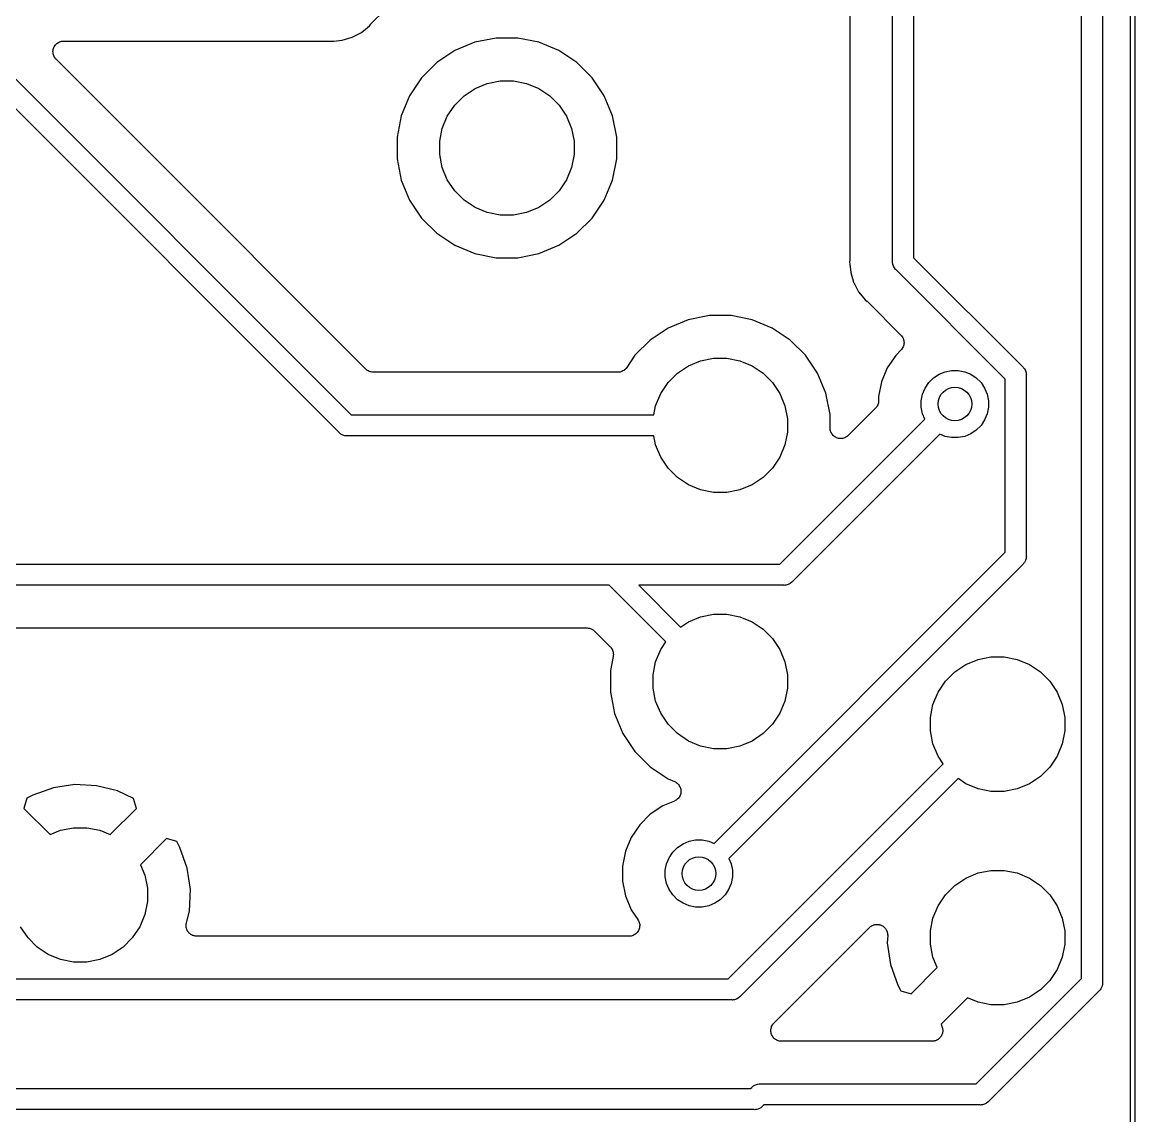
# Model space of a CAD drawing. Extents: x 19 to 115, y -142 to -17.
# Drawn here: x 102.18 to 115.42, y -132.17 to -119.15 of the extents above; entities that cross this region are included whole.
import ezdxf

# ---------------------------------------------------------------- set-up
doc = ezdxf.new("R2010")
doc.units = 0
doc.layers.add('BLACK', color=7, linetype='CONTINUOUS')

msp = doc.modelspace()

# ---------------------------------------------------------------- linework, layer by layer
at = {"layer": 'BLACK', "linetype": 'CONTINUOUS'}
for p, q in [((115.425, -16.6812), (115.425, -142.239)), ((115.375, -142.215), (115.375, -16.705)), ((115.042, -99.0481), (115.042, -130.582)), ((114.792, -130.536), (114.792, -99.0938)), ((112.792, -100.648), (112.792, -121.956)), ((112.542, -122.002), (112.542, -100.694)), ((112.034, -110.294), (112.034, -121.971)), ((106.339, -119.166), (106.931, -118.574)), ((106.218, -119.274), (106.315, -119.195)), ((106.315, -119.195), (106.331, -119.175)), ((106.331, -119.175), (106.332, -119.174)), ((106.332, -119.174), (106.336, -119.17)), ((106.336, -119.17), (106.339, -119.166)), ((106.108, -119.333), (106.218, -119.274)), ((101.656, -119.386), (106.097, -123.827)), ((102.552, -119.467), (102.556, -119.456)), ((102.556, -119.455), (102.562, -119.445)), ((102.556, -119.456), (102.556, -119.455)), ((102.556, -119.456), (102.556, -119.456)), ((102.562, -119.445), (102.568, -119.434)), ((102.568, -119.434), (102.576, -119.424)), ((102.568, -119.434), (102.568, -119.434)), ((102.568, -119.434), (102.568, -119.434)), ((102.576, -119.424), (102.583, -119.415)), ((102.583, -119.415), (102.583, -119.415)), ((102.583, -119.415), (102.584, -119.415)), ((102.584, -119.415), (102.593, -119.407)), ((102.593, -119.407), (102.603, -119.399)), ((102.603, -119.399), (102.614, -119.393)), ((102.603, -119.399), (102.603, -119.399)), ((102.603, -119.399), (102.603, -119.399)), ((102.614, -119.393), (102.624, -119.388)), ((102.624, -119.388), (102.625, -119.388)), ((102.625, -119.387), (102.636, -119.384)), ((102.625, -119.388), (102.625, -119.387)), ((102.636, -119.384), (102.648, -119.38)), ((102.648, -119.38), (102.648, -119.38)), ((102.648, -119.38), (102.649, -119.38)), ((102.649, -119.38), (102.661, -119.379)), ((102.661, -119.379), (102.673, -119.378)), ((102.673, -119.378), (105.828, -119.378)), ((105.828, -119.378), (105.829, -119.378)), ((105.829, -119.378), (105.835, -119.379)), ((105.835, -119.379), (105.84, -119.379)), ((105.84, -119.379), (105.865, -119.381)), ((105.865, -119.381), (105.89, -119.379)), ((105.89, -119.379), (105.989, -119.369)), ((105.89, -119.379), (105.89, -119.379)), ((105.989, -119.369), (106.108, -119.333)), ((107.568, -119.392), (107.33, -119.491)), ((107.821, -119.342), (107.568, -119.392)), ((108.079, -119.342), (107.821, -119.342)), ((108.332, -119.392), (108.079, -119.342)), ((108.57, -119.491), (108.332, -119.392)), ((105.952, -124.036), (101.511, -119.595)), ((102.546, -119.504), (102.547, -119.491)), ((102.547, -119.516), (102.546, -119.504)), ((102.546, -119.504), (102.546, -119.504)), ((102.546, -119.504), (102.546, -119.504)), ((102.547, -119.491), (102.548, -119.479)), ((102.548, -119.528), (102.547, -119.516)), ((102.548, -119.479), (102.552, -119.467)), ((102.548, -119.479), (102.548, -119.479)), ((102.548, -119.479), (102.548, -119.479)), ((102.548, -119.529), (102.548, -119.528)), ((102.551, -119.54), (102.548, -119.529)), ((102.548, -119.529), (102.548, -119.529)), ((102.555, -119.552), (102.551, -119.54)), ((102.555, -119.553), (102.555, -119.552)), ((102.555, -119.552), (102.555, -119.552)), ((102.561, -119.563), (102.555, -119.553)), ((102.566, -119.574), (102.561, -119.563)), ((102.567, -119.575), (102.566, -119.574)), ((102.566, -119.574), (102.566, -119.574)), ((102.574, -119.584), (102.567, -119.575)), ((102.582, -119.594), (102.574, -119.584)), ((102.583, -119.595), (102.582, -119.594)), ((102.582, -119.594), (102.582, -119.594)), ((102.582, -119.594), (102.582, -119.594)), ((102.582, -119.594), (102.582, -119.594)), ((103.587, -120.598), (102.583, -119.595)), ((107.33, -119.491), (107.116, -119.634)), ((108.784, -119.634), (108.57, -119.491)), ((107.116, -119.634), (106.934, -119.816)), ((108.966, -119.816), (108.784, -119.634)), ((106.934, -119.816), (106.791, -120.03)), ((107.717, -119.881), (107.871, -119.85)), ((107.871, -119.85), (108.029, -119.85)), ((108.029, -119.85), (108.183, -119.881)), ((109.109, -120.03), (108.966, -119.816)), ((107.44, -120.029), (107.571, -119.941)), ((107.571, -119.941), (107.717, -119.881)), ((108.183, -119.881), (108.329, -119.941)), ((108.329, -119.941), (108.46, -120.029)), ((106.791, -120.03), (106.692, -120.268)), ((107.329, -120.14), (107.44, -120.029)), ((108.46, -120.029), (108.571, -120.14)), ((109.208, -120.268), (109.109, -120.03)), ((107.241, -120.271), (107.329, -120.14)), ((108.571, -120.14), (108.659, -120.271)), ((106.692, -120.268), (106.642, -120.521)), ((107.181, -120.417), (107.241, -120.271)), ((108.659, -120.271), (108.719, -120.417)), ((109.258, -120.521), (109.208, -120.268)), ((106.642, -120.521), (106.642, -120.779)), ((107.15, -120.571), (107.181, -120.417)), ((108.719, -120.417), (108.75, -120.571)), ((109.258, -120.779), (109.258, -120.521)), ((106.27, -123.282), (103.587, -120.598)), ((103.587, -120.598), (103.587, -120.598)), ((107.15, -120.729), (107.15, -120.571)), ((108.75, -120.571), (108.75, -120.729)), ((106.642, -120.779), (106.692, -121.032)), ((107.181, -120.883), (107.15, -120.729)), ((108.75, -120.729), (108.719, -120.883)), ((109.208, -121.032), (109.258, -120.779)), ((107.241, -121.029), (107.181, -120.883)), ((108.719, -120.883), (108.659, -121.029)), ((106.692, -121.032), (106.791, -121.27)), ((107.329, -121.16), (107.241, -121.029)), ((108.659, -121.029), (108.571, -121.16)), ((109.109, -121.27), (109.208, -121.032)), ((107.44, -121.271), (107.329, -121.16)), ((108.571, -121.16), (108.46, -121.271)), ((106.791, -121.27), (106.934, -121.484)), ((107.571, -121.359), (107.44, -121.271)), ((108.46, -121.271), (108.329, -121.359)), ((108.966, -121.484), (109.109, -121.27)), ((107.717, -121.419), (107.571, -121.359)), ((107.871, -121.45), (107.717, -121.419)), ((108.029, -121.45), (107.871, -121.45)), ((108.183, -121.419), (108.029, -121.45)), ((108.329, -121.359), (108.183, -121.419)), ((106.934, -121.484), (107.116, -121.666)), ((108.784, -121.666), (108.966, -121.484)), ((107.116, -121.666), (107.33, -121.809)), ((108.57, -121.809), (108.784, -121.666)), ((107.33, -121.809), (107.568, -121.908)), ((108.332, -121.908), (108.57, -121.809)), ((107.568, -121.908), (107.821, -121.958)), ((107.821, -121.958), (108.079, -121.958)), ((108.079, -121.958), (108.332, -121.908)), ((112.034, -121.972), (112.033, -121.978)), ((112.033, -121.978), (112.033, -121.983)), ((112.034, -121.971), (112.034, -121.972)), ((112.792, -121.956), (114.093, -123.257)), ((112.033, -121.983), (112.031, -122.008)), ((112.031, -122.008), (112.033, -122.033)), ((112.033, -122.033), (112.033, -122.033)), ((112.033, -122.033), (112.043, -122.132)), ((112.541, -122.008), (112.542, -122.002)), ((112.542, -122.014), (112.541, -122.008)), ((112.544, -122.032), (112.542, -122.014)), ((112.542, -122.014), (112.542, -122.014)), ((112.551, -122.056), (112.544, -122.032)), ((112.563, -122.078), (112.551, -122.056)), ((112.578, -122.097), (112.563, -122.078)), ((112.583, -122.101), (112.578, -122.097)), ((113.884, -123.402), (112.583, -122.101)), ((112.043, -122.132), (112.078, -122.246)), ((112.078, -122.246), (112.078, -122.246)), ((112.078, -122.246), (112.079, -122.251)), ((112.079, -122.251), (112.138, -122.361)), ((112.138, -122.361), (112.142, -122.366)), ((112.142, -122.366), (112.142, -122.366)), ((112.142, -122.366), (112.217, -122.458)), ((112.217, -122.458), (112.237, -122.474)), ((112.237, -122.474), (112.238, -122.475)), ((112.238, -122.475), (112.242, -122.479)), ((112.242, -122.479), (112.246, -122.482)), ((112.246, -122.482), (112.641, -122.877)), ((110.361, -122.644), (110.108, -122.694)), ((110.619, -122.644), (110.361, -122.644)), ((110.872, -122.694), (110.619, -122.644)), ((110.108, -122.694), (109.87, -122.793)), ((111.11, -122.793), (110.872, -122.694)), ((109.87, -122.793), (109.656, -122.936)), ((111.324, -122.936), (111.11, -122.793)), ((112.641, -122.877), (112.642, -122.878)), ((112.642, -122.878), (112.642, -122.878)), ((112.642, -122.878), (112.642, -122.878)), ((112.642, -122.878), (112.642, -122.879)), ((112.642, -122.879), (112.65, -122.888)), ((112.65, -122.888), (112.657, -122.897)), ((112.657, -122.897), (112.657, -122.898)), ((112.657, -122.898), (112.658, -122.898)), ((112.658, -122.898), (112.663, -122.908)), ((112.663, -122.908), (112.669, -122.919)), ((109.656, -122.936), (109.474, -123.118)), ((111.506, -123.118), (111.324, -122.936)), ((112.656, -123.038), (112.649, -123.047)), ((112.657, -123.038), (112.656, -123.038)), ((112.656, -123.038), (112.656, -123.038)), ((112.662, -123.027), (112.657, -123.038)), ((112.668, -123.017), (112.662, -123.027)), ((112.672, -123.004), (112.668, -123.016)), ((112.668, -123.016), (112.668, -123.016)), ((112.668, -123.016), (112.668, -123.017)), ((112.669, -122.919), (112.669, -122.919)), ((112.669, -122.919), (112.669, -122.92)), ((112.669, -122.92), (112.672, -122.931)), ((112.672, -122.931), (112.676, -122.943)), ((112.676, -122.993), (112.672, -123.004)), ((112.676, -122.943), (112.676, -122.943)), ((112.676, -122.943), (112.676, -122.944)), ((112.676, -122.944), (112.677, -122.956)), ((112.677, -122.98), (112.676, -122.992)), ((112.676, -122.992), (112.676, -122.993)), ((112.676, -122.993), (112.676, -122.993)), ((112.677, -122.956), (112.678, -122.967)), ((112.678, -122.968), (112.677, -122.98)), ((112.678, -122.967), (112.678, -122.968)), ((112.678, -122.968), (112.678, -122.968)), ((109.474, -123.118), (109.378, -123.263)), ((110.257, -123.183), (110.411, -123.152)), ((110.411, -123.152), (110.569, -123.152)), ((110.569, -123.152), (110.723, -123.183)), ((111.649, -123.332), (111.506, -123.118)), ((112.579, -123.119), (112.479, -123.268)), ((112.641, -123.057), (112.579, -123.119)), ((112.649, -123.047), (112.641, -123.057)), ((106.279, -123.289), (106.27, -123.282)), ((106.288, -123.297), (106.279, -123.289)), ((106.289, -123.297), (106.288, -123.297)), ((106.289, -123.298), (106.289, -123.297)), ((106.299, -123.303), (106.289, -123.298)), ((106.31, -123.309), (106.299, -123.303)), ((109.331, -123.304), (109.32, -123.309)), ((109.341, -123.298), (109.331, -123.304)), ((109.342, -123.298), (109.341, -123.298)), ((109.351, -123.29), (109.342, -123.298)), ((109.342, -123.298), (109.342, -123.298)), ((109.361, -123.283), (109.351, -123.29)), ((109.369, -123.273), (109.361, -123.282)), ((109.361, -123.282), (109.361, -123.283)), ((109.361, -123.283), (109.361, -123.283)), ((109.377, -123.264), (109.369, -123.273)), ((109.378, -123.263), (109.377, -123.263)), ((109.377, -123.263), (109.377, -123.263)), ((109.377, -123.263), (109.377, -123.263)), ((109.377, -123.263), (109.377, -123.264)), ((109.98, -123.331), (110.111, -123.243)), ((110.111, -123.243), (110.257, -123.183)), ((110.723, -123.183), (110.869, -123.243)), ((110.869, -123.243), (111, -123.331)), ((112.479, -123.268), (112.411, -123.433)), ((113.167, -123.313), (113.245, -123.298)), ((113.245, -123.298), (113.323, -123.298)), ((113.323, -123.298), (113.401, -123.313)), ((114.093, -123.257), (114.098, -123.261)), ((114.098, -123.261), (114.102, -123.266)), ((114.102, -123.266), (114.113, -123.28)), ((114.113, -123.28), (114.123, -123.298)), ((114.123, -123.298), (114.125, -123.302)), ((114.125, -123.302), (114.132, -123.325)), ((106.311, -123.309), (106.31, -123.309)), ((106.31, -123.309), (106.31, -123.309)), ((106.322, -123.313), (106.311, -123.309)), ((106.333, -123.316), (106.322, -123.313)), ((106.334, -123.316), (106.333, -123.316)), ((106.335, -123.316), (106.334, -123.316)), ((106.346, -123.318), (106.335, -123.316)), ((106.358, -123.319), (106.346, -123.318)), ((106.359, -123.319), (106.358, -123.319)), ((106.36, -123.319), (106.359, -123.319)), ((106.359, -123.319), (106.359, -123.319)), ((106.359, -123.319), (106.359, -123.319)), ((109.272, -123.319), (106.36, -123.319)), ((109.284, -123.318), (109.272, -123.319)), ((109.295, -123.317), (109.284, -123.318)), ((109.296, -123.317), (109.295, -123.317)), ((109.297, -123.317), (109.296, -123.317)), ((109.308, -123.313), (109.297, -123.317)), ((109.319, -123.31), (109.308, -123.313)), ((109.32, -123.31), (109.319, -123.31)), ((109.32, -123.309), (109.32, -123.31)), ((109.869, -123.442), (109.98, -123.331)), ((111, -123.331), (111.111, -123.442)), ((111.748, -123.57), (111.649, -123.332)), ((112.411, -123.433), (112.376, -123.609)), ((112.973, -123.443), (113.029, -123.387)), ((113.029, -123.387), (113.095, -123.344)), ((113.095, -123.344), (113.167, -123.313)), ((113.401, -123.313), (113.473, -123.344)), ((113.473, -123.344), (113.539, -123.387)), ((113.539, -123.387), (113.595, -123.443)), ((113.884, -125.461), (113.884, -123.402)), ((114.132, -123.325), (114.134, -123.344)), ((114.134, -123.344), (114.134, -123.344)), ((114.134, -123.344), (114.135, -123.35)), ((114.135, -123.35), (114.134, -123.356)), ((114.134, -123.356), (114.134, -125.507)), ((109.781, -123.573), (109.869, -123.442)), ((111.111, -123.442), (111.199, -123.573)), ((111.798, -123.823), (111.748, -123.57)), ((112.899, -123.581), (112.93, -123.509)), ((112.93, -123.509), (112.973, -123.443)), ((113.595, -123.443), (113.638, -123.509)), ((113.638, -123.509), (113.669, -123.581)), ((109.721, -123.719), (109.781, -123.573)), ((111.199, -123.573), (111.259, -123.719)), ((112.37, -123.696), (112.366, -123.707)), ((112.373, -123.685), (112.37, -123.696)), ((112.375, -123.672), (112.373, -123.683)), ((112.373, -123.683), (112.373, -123.684)), ((112.373, -123.684), (112.373, -123.685)), ((112.376, -123.66), (112.375, -123.672)), ((112.376, -123.609), (112.376, -123.658)), ((112.376, -123.658), (112.376, -123.659)), ((112.376, -123.659), (112.376, -123.659)), ((112.376, -123.659), (112.376, -123.659)), ((112.376, -123.659), (112.376, -123.66)), ((112.884, -123.659), (112.899, -123.581)), ((112.884, -123.737), (112.884, -123.659)), ((113.669, -123.581), (113.684, -123.659)), ((113.684, -123.659), (113.684, -123.737)), ((106.097, -123.827), (109.699, -123.827)), ((109.699, -123.827), (109.721, -123.719)), ((111.259, -123.719), (111.29, -123.873)), ((111.798, -123.982), (111.798, -123.823)), ((112.339, -123.748), (112.015, -124.072)), ((112.346, -123.739), (112.339, -123.748)), ((112.354, -123.73), (112.346, -123.739)), ((112.355, -123.729), (112.354, -123.729)), ((112.354, -123.729), (112.354, -123.73)), ((112.36, -123.719), (112.355, -123.729)), ((112.366, -123.708), (112.36, -123.719)), ((112.366, -123.707), (112.366, -123.708)), ((112.366, -123.708), (112.366, -123.708)), ((112.899, -123.815), (112.884, -123.737)), ((112.926, -123.879), (112.899, -123.815)), ((113.669, -123.815), (113.638, -123.887)), ((113.684, -123.737), (113.669, -123.815)), ((111.2, -125.605), (112.926, -123.879)), ((111.29, -123.873), (111.29, -124.031)), ((113.595, -123.953), (113.539, -124.009)), ((113.638, -123.887), (113.595, -123.953)), ((105.956, -124.041), (105.952, -124.036)), ((105.961, -124.045), (105.956, -124.041)), ((105.975, -124.056), (105.961, -124.045)), ((105.996, -124.068), (105.975, -124.056)), ((105.997, -124.068), (105.996, -124.068)), ((106.02, -124.075), (105.997, -124.068)), ((106.039, -124.077), (106.02, -124.075)), ((106.045, -124.078), (106.039, -124.077)), ((106.039, -124.077), (106.039, -124.077)), ((106.051, -124.077), (106.045, -124.078)), ((109.699, -124.077), (106.051, -124.077)), ((109.721, -124.185), (109.699, -124.077)), ((111.29, -124.031), (111.259, -124.185)), ((113.103, -124.056), (111.345, -125.814)), ((111.799, -123.994), (111.798, -123.982)), ((111.8, -124.006), (111.799, -123.994)), ((111.8, -124.007), (111.8, -124.006)), ((111.804, -124.019), (111.8, -124.007)), ((111.8, -124.007), (111.8, -124.007)), ((111.807, -124.03), (111.804, -124.019)), ((111.808, -124.03), (111.807, -124.03)), ((111.808, -124.031), (111.808, -124.03)), ((111.813, -124.041), (111.808, -124.031)), ((111.819, -124.052), (111.813, -124.041)), ((111.827, -124.062), (111.819, -124.052)), ((111.819, -124.052), (111.819, -124.052)), ((111.819, -124.052), (111.819, -124.052)), ((111.835, -124.071), (111.827, -124.062)), ((111.835, -124.072), (111.835, -124.071)), ((111.844, -124.079), (111.835, -124.072)), ((111.835, -124.072), (111.835, -124.072)), ((111.854, -124.087), (111.844, -124.079)), ((111.865, -124.093), (111.854, -124.087)), ((111.854, -124.087), (111.854, -124.087)), ((111.854, -124.087), (111.854, -124.087)), ((111.875, -124.099), (111.865, -124.093)), ((111.876, -124.099), (111.875, -124.099)), ((111.887, -124.103), (111.876, -124.099)), ((111.876, -124.099), (111.876, -124.099)), ((111.972, -124.1), (111.96, -124.104)), ((111.973, -124.1), (111.972, -124.1)), ((111.972, -124.1), (111.972, -124.1)), ((111.983, -124.094), (111.973, -124.1)), ((111.994, -124.089), (111.983, -124.094)), ((111.995, -124.088), (111.994, -124.089)), ((111.994, -124.089), (111.994, -124.089)), ((112.004, -124.081), (111.995, -124.088)), ((112.014, -124.073), (112.004, -124.081)), ((112.015, -124.072), (112.014, -124.073)), ((112.014, -124.073), (112.014, -124.073)), ((112.014, -124.073), (112.014, -124.073)), ((112.014, -124.073), (112.014, -124.073)), ((113.167, -124.083), (113.103, -124.056)), ((113.245, -124.098), (113.167, -124.083)), ((113.323, -124.098), (113.245, -124.098)), ((113.401, -124.083), (113.323, -124.098)), ((113.473, -124.052), (113.401, -124.083)), ((113.539, -124.009), (113.473, -124.052)), ((109.781, -124.331), (109.721, -124.185)), ((111.259, -124.185), (111.199, -124.331)), ((111.899, -124.107), (111.887, -124.103)), ((111.912, -124.108), (111.899, -124.107)), ((111.899, -124.107), (111.899, -124.107)), ((111.899, -124.107), (111.899, -124.107)), ((111.924, -124.109), (111.912, -124.108)), ((111.936, -124.108), (111.924, -124.109)), ((111.924, -124.109), (111.924, -124.109)), ((111.924, -124.109), (111.924, -124.109)), ((111.948, -124.107), (111.936, -124.108)), ((111.949, -124.107), (111.948, -124.107)), ((111.96, -124.104), (111.949, -124.107)), ((111.949, -124.107), (111.949, -124.107)), ((109.869, -124.462), (109.781, -124.331)), ((111.199, -124.331), (111.111, -124.462)), ((109.98, -124.573), (109.869, -124.462)), ((111.111, -124.462), (111, -124.573)), ((110.111, -124.661), (109.98, -124.573)), ((111, -124.573), (110.869, -124.661)), ((110.257, -124.721), (110.111, -124.661)), ((110.411, -124.752), (110.257, -124.721)), ((110.569, -124.752), (110.411, -124.752)), ((110.723, -124.721), (110.569, -124.752)), ((110.869, -124.661), (110.723, -124.721)), ((110.417, -128.928), (113.884, -125.461)), ((114.132, -125.538), (114.125, -125.561)), ((114.134, -125.519), (114.132, -125.538)), ((114.132, -125.538), (114.132, -125.538)), ((114.134, -125.507), (114.135, -125.513)), ((114.135, -125.513), (114.134, -125.519)), ((114.134, -125.519), (114.134, -125.519)), ((97.7116, -125.605), (109.214, -125.605)), ((109.214, -125.605), (109.22, -125.604)), ((109.22, -125.604), (109.226, -125.605)), ((109.226, -125.605), (111.2, -125.605)), ((114.093, -125.606), (110.594, -129.105)), ((114.098, -125.602), (114.093, -125.606)), ((114.102, -125.597), (114.098, -125.602)), ((114.113, -125.583), (114.102, -125.597)), ((114.102, -125.597), (114.102, -125.597)), ((114.125, -125.561), (114.113, -125.583)), ((111.341, -125.819), (111.322, -125.834)), ((111.345, -125.814), (111.341, -125.819)), ((109.168, -125.855), (97.7116, -125.855)), ((109.842, -126.529), (109.168, -125.855)), ((111.246, -125.855), (109.522, -125.855)), ((109.522, -125.855), (110.019, -126.352)), ((111.252, -125.856), (111.246, -125.855)), ((111.258, -125.855), (111.252, -125.856)), ((111.277, -125.853), (111.258, -125.855)), ((111.258, -125.855), (111.258, -125.855)), ((111.3, -125.846), (111.277, -125.853)), ((111.322, -125.834), (111.3, -125.846)), ((110.257, -126.231), (110.411, -126.2)), ((110.411, -126.2), (110.569, -126.2)), ((110.569, -126.2), (110.723, -126.231)), ((110.019, -126.352), (110.111, -126.291)), ((110.111, -126.291), (110.257, -126.231)), ((110.723, -126.231), (110.869, -126.291)), ((110.869, -126.291), (111, -126.379)), ((101.672, -126.363), (108.905, -126.363)), ((108.905, -126.363), (108.906, -126.363)), ((108.906, -126.363), (108.906, -126.363)), ((108.906, -126.363), (108.906, -126.363)), ((108.906, -126.363), (108.907, -126.363)), ((108.907, -126.363), (108.919, -126.364)), ((108.919, -126.364), (108.93, -126.366)), ((108.93, -126.366), (108.931, -126.366)), ((108.931, -126.366), (108.932, -126.366)), ((108.932, -126.366), (108.943, -126.369)), ((108.943, -126.369), (108.954, -126.373)), ((108.954, -126.373), (108.955, -126.373)), ((108.955, -126.373), (108.955, -126.373)), ((108.955, -126.373), (108.966, -126.379)), ((108.966, -126.379), (108.976, -126.384)), ((108.976, -126.384), (108.976, -126.385)), ((108.976, -126.385), (108.977, -126.385)), ((108.977, -126.385), (108.986, -126.393)), ((108.986, -126.393), (108.995, -126.4)), ((108.995, -126.4), (109.181, -126.586)), ((111, -126.379), (111.111, -126.49)), ((109.181, -126.586), (109.181, -126.587)), ((109.181, -126.587), (109.182, -126.587)), ((109.182, -126.587), (109.182, -126.587)), ((109.182, -126.587), (109.182, -126.588)), ((109.182, -126.588), (109.19, -126.597)), ((109.19, -126.597), (109.197, -126.606)), ((109.197, -126.606), (109.197, -126.606)), ((109.197, -126.606), (109.198, -126.607)), ((109.198, -126.607), (109.203, -126.617)), ((109.203, -126.617), (109.209, -126.628)), ((109.781, -126.621), (109.842, -126.529)), ((111.111, -126.49), (111.199, -126.621)), ((109.216, -126.701), (109.182, -126.871)), ((109.209, -126.628), (109.209, -126.628)), ((109.209, -126.628), (109.209, -126.629)), ((109.209, -126.629), (109.213, -126.64)), ((109.213, -126.64), (109.216, -126.652)), ((109.216, -126.652), (109.216, -126.652)), ((109.216, -126.652), (109.216, -126.653)), ((109.216, -126.653), (109.217, -126.665)), ((109.217, -126.689), (109.216, -126.701)), ((109.217, -126.665), (109.218, -126.676)), ((109.218, -126.677), (109.217, -126.689)), ((109.218, -126.676), (109.218, -126.677)), ((109.218, -126.677), (109.218, -126.677)), ((109.721, -126.767), (109.781, -126.621)), ((111.199, -126.621), (111.259, -126.767)), ((113.413, -126.799), (113.559, -126.739)), ((113.559, -126.739), (113.713, -126.708)), ((113.713, -126.708), (113.871, -126.708)), ((113.871, -126.708), (114.025, -126.739)), ((114.025, -126.739), (114.171, -126.799)), ((109.182, -126.871), (109.182, -127.129)), ((109.69, -126.921), (109.721, -126.767)), ((111.259, -126.767), (111.29, -126.921)), ((113.282, -126.887), (113.413, -126.799)), ((114.171, -126.799), (114.302, -126.887)), ((109.69, -127.079), (109.69, -126.921)), ((111.29, -126.921), (111.29, -127.079)), ((113.083, -127.129), (113.171, -126.998)), ((113.171, -126.998), (113.282, -126.887)), ((114.302, -126.887), (114.413, -126.998)), ((114.413, -126.998), (114.501, -127.129)), ((109.182, -127.129), (109.232, -127.382)), ((109.721, -127.233), (109.69, -127.079)), ((111.29, -127.079), (111.259, -127.233)), ((113.023, -127.275), (113.083, -127.129)), ((114.501, -127.129), (114.561, -127.275)), ((109.781, -127.379), (109.721, -127.233)), ((111.259, -127.233), (111.199, -127.379)), ((112.992, -127.429), (113.023, -127.275)), ((114.561, -127.275), (114.592, -127.429)), ((109.232, -127.382), (109.331, -127.62)), ((109.869, -127.51), (109.781, -127.379)), ((111.199, -127.379), (111.111, -127.51)), ((109.98, -127.621), (109.869, -127.51)), ((111.111, -127.51), (111, -127.621)), ((112.992, -127.587), (112.992, -127.429)), ((114.592, -127.429), (114.592, -127.587)), ((109.331, -127.62), (109.474, -127.834)), ((110.111, -127.709), (109.98, -127.621)), ((111, -127.621), (110.869, -127.709)), ((113.023, -127.741), (112.992, -127.587)), ((114.592, -127.587), (114.561, -127.741)), ((110.257, -127.769), (110.111, -127.709)), ((110.411, -127.8), (110.257, -127.769)), ((110.569, -127.8), (110.411, -127.8)), ((110.723, -127.769), (110.569, -127.8)), ((110.869, -127.709), (110.723, -127.769)), ((113.083, -127.887), (113.023, -127.741)), ((114.561, -127.741), (114.501, -127.887)), ((109.474, -127.834), (109.656, -128.016)), ((113.144, -127.979), (113.083, -127.887)), ((114.501, -127.887), (114.413, -128.018)), ((109.656, -128.016), (109.87, -128.159)), ((110.583, -130.54), (113.144, -127.979)), ((114.413, -128.018), (114.302, -128.129)), ((109.87, -128.159), (109.944, -128.19)), ((109.944, -128.19), (109.945, -128.19)), ((109.945, -128.19), (109.945, -128.19)), ((109.945, -128.19), (109.945, -128.19)), ((109.945, -128.19), (109.945, -128.19)), ((109.945, -128.19), (109.956, -128.196)), ((109.956, -128.196), (109.967, -128.202)), ((109.967, -128.202), (109.967, -128.202)), ((109.967, -128.202), (109.967, -128.202)), ((109.967, -128.202), (109.977, -128.21)), ((113.321, -128.156), (110.728, -130.749)), ((113.413, -128.217), (113.321, -128.156)), ((114.302, -128.129), (114.171, -128.217)), ((102.551, -128.265), (102.305, -128.353)), ((102.806, -128.227), (102.551, -128.265)), ((103.063, -128.24), (102.806, -128.227)), ((103.313, -128.303), (103.063, -128.24)), ((103.506, -128.394), (103.313, -128.303)), ((109.977, -128.21), (109.986, -128.218)), ((109.986, -128.218), (109.986, -128.218)), ((109.986, -128.218), (109.986, -128.218)), ((109.986, -128.218), (109.994, -128.228)), ((109.994, -128.228), (110.001, -128.237)), ((110.001, -128.237), (110.001, -128.237)), ((110.001, -128.237), (110.002, -128.238)), ((110.002, -128.238), (110.007, -128.248)), ((110.007, -128.248), (110.013, -128.259)), ((110.013, -128.259), (110.013, -128.259)), ((110.013, -128.259), (110.013, -128.26)), ((110.013, -128.26), (110.016, -128.271)), ((110.016, -128.271), (110.02, -128.283)), ((110.02, -128.333), (110.016, -128.344)), ((110.02, -128.283), (110.02, -128.283)), ((110.02, -128.283), (110.02, -128.283)), ((110.02, -128.283), (110.021, -128.295)), ((110.021, -128.32), (110.02, -128.332)), ((110.02, -128.332), (110.02, -128.332)), ((110.02, -128.332), (110.02, -128.333)), ((110.021, -128.295), (110.022, -128.308)), ((110.022, -128.308), (110.021, -128.32)), ((110.022, -128.308), (110.022, -128.308)), ((110.022, -128.308), (110.022, -128.308)), ((113.559, -128.277), (113.413, -128.217)), ((113.713, -128.308), (113.559, -128.277)), ((113.871, -128.308), (113.713, -128.308)), ((114.025, -128.277), (113.871, -128.308)), ((114.171, -128.217), (114.025, -128.277)), ((102.235, -128.39), (102.2, -128.511)), ((102.305, -128.353), (102.235, -128.39)), ((103.54, -128.511), (103.506, -128.394)), ((109.944, -128.424), (109.806, -128.481)), ((109.955, -128.418), (109.944, -128.424)), ((109.965, -128.413), (109.955, -128.418)), ((109.966, -128.413), (109.965, -128.413)), ((109.975, -128.405), (109.966, -128.413)), ((109.966, -128.413), (109.966, -128.413)), ((109.985, -128.397), (109.975, -128.405)), ((109.993, -128.387), (109.985, -128.397)), ((109.985, -128.397), (109.985, -128.397)), ((109.985, -128.397), (109.985, -128.397)), ((110, -128.378), (109.993, -128.387)), ((110.001, -128.378), (110, -128.378)), ((110.006, -128.367), (110.001, -128.378)), ((110.001, -128.378), (110.001, -128.378)), ((110.012, -128.356), (110.006, -128.367)), ((110.016, -128.344), (110.012, -128.356)), ((110.012, -128.356), (110.012, -128.356)), ((110.012, -128.356), (110.012, -128.356)), ((102.2, -128.511), (102.512, -128.822)), ((103.228, -128.822), (103.54, -128.511)), ((109.657, -128.581), (109.531, -128.707)), ((109.806, -128.481), (109.657, -128.581)), ((109.531, -128.707), (109.431, -128.856)), ((102.512, -128.822), (102.637, -128.771)), ((102.637, -128.771), (102.791, -128.74)), ((102.791, -128.74), (102.949, -128.74)), ((102.949, -128.74), (103.103, -128.771)), ((103.103, -128.771), (103.228, -128.822)), ((109.431, -128.856), (109.363, -129.021)), ((103.899, -128.87), (103.588, -129.182)), ((104.02, -128.905), (103.899, -128.87)), ((104.057, -128.975), (104.02, -128.905)), ((104.145, -129.221), (104.057, -128.975)), ((109.925, -129.031), (109.981, -128.975)), ((109.981, -128.975), (110.047, -128.932)), ((110.047, -128.932), (110.119, -128.901)), ((110.119, -128.901), (110.197, -128.886)), ((110.197, -128.886), (110.275, -128.886)), ((110.275, -128.886), (110.353, -128.901)), ((110.353, -128.901), (110.417, -128.928)), ((109.363, -129.021), (109.328, -129.197)), ((109.851, -129.169), (109.882, -129.097)), ((109.882, -129.097), (109.925, -129.031)), ((110.594, -129.105), (110.621, -129.169)), ((103.588, -129.182), (103.639, -129.307)), ((104.183, -129.476), (104.145, -129.221)), ((109.328, -129.197), (109.328, -129.375)), ((109.836, -129.247), (109.851, -129.169)), ((109.836, -129.325), (109.836, -129.247)), ((110.621, -129.169), (110.636, -129.247)), ((110.636, -129.247), (110.636, -129.325)), ((113.559, -129.279), (113.713, -129.248)), ((113.713, -129.248), (113.871, -129.248)), ((113.871, -129.248), (114.025, -129.279)), ((103.639, -129.307), (103.67, -129.461)), ((109.328, -129.375), (109.363, -129.551)), ((109.851, -129.403), (109.836, -129.325)), ((110.636, -129.325), (110.621, -129.403)), ((113.282, -129.427), (113.413, -129.339)), ((113.413, -129.339), (113.559, -129.279)), ((114.025, -129.279), (114.171, -129.339)), ((114.171, -129.339), (114.302, -129.427)), ((103.67, -129.461), (103.67, -129.619)), ((104.17, -129.733), (104.183, -129.476)), ((109.882, -129.475), (109.851, -129.403)), ((109.925, -129.541), (109.882, -129.475)), ((110.59, -129.475), (110.547, -129.541)), ((110.621, -129.403), (110.59, -129.475)), ((113.171, -129.538), (113.282, -129.427)), ((114.302, -129.427), (114.413, -129.538)), ((103.67, -129.619), (103.639, -129.773)), ((109.363, -129.551), (109.431, -129.716)), ((109.981, -129.597), (109.925, -129.541)), ((110.047, -129.64), (109.981, -129.597)), ((110.119, -129.671), (110.047, -129.64)), ((110.425, -129.64), (110.353, -129.671)), ((110.491, -129.597), (110.425, -129.64)), ((110.547, -129.541), (110.491, -129.597)), ((113.083, -129.669), (113.171, -129.538)), ((114.413, -129.538), (114.501, -129.669)), ((103.639, -129.773), (103.579, -129.919)), ((104.135, -129.874), (104.17, -129.733)), ((109.431, -129.716), (109.51, -129.834)), ((110.197, -129.686), (110.119, -129.671)), ((110.275, -129.686), (110.197, -129.686)), ((110.353, -129.671), (110.275, -129.686)), ((113.023, -129.815), (113.083, -129.669)), ((114.501, -129.669), (114.561, -129.815)), ((102.249, -130.05), (102.161, -129.919)), ((103.579, -129.919), (103.491, -130.05)), ((104.131, -129.899), (104.132, -129.889)), ((104.131, -129.901), (104.131, -129.899)), ((104.131, -129.904), (104.131, -129.901)), ((104.132, -129.914), (104.131, -129.904)), ((104.132, -129.889), (104.133, -129.879)), ((104.132, -129.923), (104.132, -129.914)), ((104.133, -129.926), (104.132, -129.923)), ((104.133, -129.879), (104.134, -129.877)), ((104.133, -129.929), (104.133, -129.926)), ((104.134, -129.877), (104.135, -129.874)), ((109.51, -129.834), (109.511, -129.835)), ((109.511, -129.835), (109.511, -129.835)), ((109.511, -129.835), (109.511, -129.835)), ((109.511, -129.835), (109.511, -129.836)), ((109.511, -129.836), (109.517, -129.847)), ((109.517, -129.847), (109.523, -129.857)), ((109.523, -129.857), (109.523, -129.858)), ((109.523, -129.858), (109.523, -129.858)), ((109.523, -129.858), (109.526, -129.87)), ((109.526, -129.87), (109.53, -129.881)), ((109.53, -129.918), (109.529, -129.931)), ((109.53, -129.881), (109.53, -129.881)), ((109.53, -129.881), (109.53, -129.882)), ((109.53, -129.882), (109.531, -129.894)), ((109.532, -129.906), (109.53, -129.918)), ((109.531, -129.894), (109.532, -129.906)), ((109.532, -129.906), (109.532, -129.906)), ((109.532, -129.906), (109.532, -129.906)), ((111.13, -131.065), (112.267, -129.928)), ((112.267, -129.928), (112.268, -129.927)), ((112.268, -129.927), (112.27, -129.925)), ((112.27, -129.925), (112.272, -129.923)), ((112.272, -129.923), (112.28, -129.917)), ((112.28, -129.917), (112.288, -129.912)), ((112.288, -129.912), (112.29, -129.91)), ((112.29, -129.91), (112.293, -129.909)), ((112.293, -129.909), (112.301, -129.905)), ((112.301, -129.905), (112.31, -129.9)), ((112.31, -129.9), (112.312, -129.899)), ((112.312, -129.899), (112.315, -129.898)), ((112.315, -129.898), (112.324, -129.896)), ((112.324, -129.896), (112.333, -129.893)), ((112.333, -129.893), (112.336, -129.893)), ((112.336, -129.893), (112.339, -129.892)), ((112.339, -129.892), (112.349, -129.892)), ((112.349, -129.892), (112.358, -129.891)), ((112.358, -129.891), (112.361, -129.891)), ((112.361, -129.891), (112.364, -129.891)), ((112.364, -129.891), (112.373, -129.893)), ((112.373, -129.893), (112.383, -129.894)), ((112.383, -129.894), (112.385, -129.895)), ((112.385, -129.895), (112.388, -129.895)), ((112.388, -129.895), (112.397, -129.898)), ((112.397, -129.898), (112.406, -129.901)), ((112.406, -129.901), (112.409, -129.903)), ((112.409, -129.903), (112.412, -129.904)), ((112.412, -129.904), (112.42, -129.908)), ((112.42, -129.908), (112.428, -129.913)), ((112.428, -129.913), (112.43, -129.915)), ((112.43, -129.915), (112.433, -129.916)), ((112.433, -129.916), (112.44, -129.923)), ((112.44, -129.923), (112.447, -129.929)), ((112.992, -129.969), (113.023, -129.815)), ((114.561, -129.815), (114.592, -129.969)), ((102.36, -130.161), (102.249, -130.05)), ((103.491, -130.05), (103.38, -130.161)), ((104.136, -129.938), (104.133, -129.929)), ((104.138, -129.947), (104.136, -129.938)), ((104.139, -129.95), (104.138, -129.947)), ((104.14, -129.953), (104.139, -129.95)), ((104.145, -129.961), (104.14, -129.953)), ((104.149, -129.97), (104.145, -129.961)), ((104.15, -129.972), (104.149, -129.97)), ((104.152, -129.975), (104.15, -129.972)), ((104.158, -129.982), (104.152, -129.975)), ((104.163, -129.99), (104.158, -129.982)), ((104.165, -129.992), (104.163, -129.99)), ((104.167, -129.994), (104.165, -129.992)), ((104.175, -130), (104.167, -129.994)), ((104.182, -130.007), (104.175, -130)), ((104.184, -130.008), (104.182, -130.007)), ((104.186, -130.01), (104.184, -130.008)), ((104.195, -130.014), (104.186, -130.01)), ((104.203, -130.019), (104.195, -130.014)), ((104.205, -130.02), (104.203, -130.019)), ((104.208, -130.022), (104.205, -130.02)), ((104.217, -130.025), (104.208, -130.022)), ((104.226, -130.028), (104.217, -130.025)), ((104.229, -130.028), (104.226, -130.028)), ((104.231, -130.029), (104.229, -130.028)), ((104.241, -130.03), (104.231, -130.029)), ((104.251, -130.032), (104.241, -130.03)), ((104.253, -130.032), (104.251, -130.032)), ((104.256, -130.032), (104.253, -130.032)), ((104.258, -130.032), (104.256, -130.032)), ((109.405, -130.032), (104.258, -130.032)), ((109.417, -130.031), (109.405, -130.032)), ((109.429, -130.03), (109.417, -130.031)), ((109.441, -130.026), (109.429, -130.03)), ((109.429, -130.03), (109.429, -130.03)), ((109.429, -130.03), (109.429, -130.03)), ((109.453, -130.023), (109.441, -130.026)), ((109.464, -130.017), (109.453, -130.022)), ((109.453, -130.022), (109.453, -130.022)), ((109.453, -130.022), (109.453, -130.023)), ((109.475, -130.011), (109.464, -130.017)), ((109.485, -130.003), (109.475, -130.011)), ((109.475, -130.011), (109.475, -130.011)), ((109.475, -130.011), (109.475, -130.011)), ((109.494, -129.996), (109.485, -130.003)), ((109.502, -129.986), (109.494, -129.995)), ((109.494, -129.995), (109.494, -129.995)), ((109.494, -129.995), (109.494, -129.996)), ((109.51, -129.976), (109.502, -129.986)), ((109.516, -129.965), (109.51, -129.976)), ((109.51, -129.976), (109.51, -129.976)), ((109.51, -129.976), (109.51, -129.976)), ((109.522, -129.955), (109.516, -129.965)), ((109.525, -129.943), (109.522, -129.954)), ((109.522, -129.954), (109.522, -129.954)), ((109.522, -129.954), (109.522, -129.955)), ((109.529, -129.931), (109.525, -129.943)), ((109.529, -129.931), (109.529, -129.931)), ((109.529, -129.931), (109.529, -129.931)), ((112.447, -129.929), (112.449, -129.931)), ((112.449, -129.931), (112.451, -129.933)), ((112.451, -129.933), (112.457, -129.941)), ((112.457, -129.941), (112.463, -129.948)), ((112.463, -129.948), (112.464, -129.951)), ((112.464, -129.951), (112.466, -129.953)), ((112.466, -129.953), (112.47, -129.962)), ((112.47, -129.962), (112.474, -129.97)), ((112.474, -129.97), (112.475, -129.973)), ((112.475, -129.973), (112.476, -129.976)), ((112.476, -129.976), (112.479, -129.985)), ((112.479, -129.985), (112.481, -129.994)), ((112.484, -130.024), (112.479, -130.112)), ((112.481, -129.994), (112.482, -129.997)), ((112.482, -129.997), (112.482, -130)), ((112.482, -130), (112.483, -130.009)), ((112.483, -130.009), (112.484, -130.019)), ((112.484, -130.019), (112.483, -130.021)), ((112.483, -130.021), (112.484, -130.024)), ((112.992, -130.127), (112.992, -129.969)), ((114.592, -129.969), (114.592, -130.127)), ((102.491, -130.249), (102.36, -130.161)), ((103.38, -130.161), (103.249, -130.249)), ((112.479, -130.112), (112.517, -130.367)), ((113.023, -130.281), (112.992, -130.127)), ((114.592, -130.127), (114.561, -130.281)), ((102.637, -130.309), (102.491, -130.249)), ((102.791, -130.34), (102.637, -130.309)), ((103.103, -130.309), (102.949, -130.34)), ((103.249, -130.249), (103.103, -130.309)), ((113.074, -130.406), (113.023, -130.281)), ((114.561, -130.281), (114.501, -130.427)), ((102.949, -130.34), (102.791, -130.34)), ((112.517, -130.367), (112.605, -130.613)), ((112.763, -130.718), (113.074, -130.406)), ((114.501, -130.427), (114.413, -130.558)), ((101.547, -130.54), (110.583, -130.54)), ((113.538, -131.79), (114.792, -130.536)), ((114.413, -130.558), (114.302, -130.669)), ((115.042, -130.582), (115.043, -130.588)), ((115.043, -130.588), (115.042, -130.594)), ((112.605, -130.613), (112.642, -130.683)), ((112.642, -130.683), (112.763, -130.718)), ((115.001, -130.681), (113.682, -131.999)), ((114.302, -130.669), (114.171, -130.757)), ((115.006, -130.677), (115.001, -130.681)), ((115.012, -130.669), (115.006, -130.677)), ((115.021, -130.658), (115.012, -130.669)), ((115.033, -130.636), (115.021, -130.658)), ((115.035, -130.631), (115.033, -130.636)), ((115.04, -130.613), (115.035, -130.631)), ((115.042, -130.594), (115.04, -130.613)), ((115.042, -130.594), (115.042, -130.594)), ((110.629, -130.79), (101.501, -130.79)), ((110.635, -130.791), (110.629, -130.79)), ((110.641, -130.79), (110.635, -130.791)), ((110.66, -130.788), (110.641, -130.79)), ((110.641, -130.79), (110.641, -130.79)), ((110.683, -130.781), (110.66, -130.788)), ((110.705, -130.769), (110.683, -130.781)), ((110.724, -130.754), (110.705, -130.769)), ((110.728, -130.749), (110.724, -130.754)), ((113.434, -130.766), (113.122, -131.077)), ((113.559, -130.817), (113.434, -130.766)), ((113.713, -130.848), (113.559, -130.817)), ((113.871, -130.848), (113.713, -130.848)), ((114.025, -130.817), (113.871, -130.848)), ((114.171, -130.757), (114.025, -130.817)), ((111.095, -131.13), (111.099, -131.118)), ((111.099, -131.118), (111.102, -131.106)), ((111.102, -131.106), (111.108, -131.095)), ((111.102, -131.106), (111.102, -131.106)), ((111.102, -131.106), (111.102, -131.106)), ((111.108, -131.095), (111.114, -131.085)), ((111.114, -131.084), (111.122, -131.075)), ((111.114, -131.085), (111.114, -131.084)), ((111.114, -131.084), (111.114, -131.084)), ((111.122, -131.075), (111.13, -131.065)), ((113.122, -131.077), (113.134, -131.12)), ((113.134, -131.12), (113.135, -131.121)), ((111.093, -131.154), (111.094, -131.142)), ((111.093, -131.155), (111.093, -131.154)), ((111.094, -131.167), (111.093, -131.155)), ((111.093, -131.155), (111.093, -131.155)), ((111.094, -131.142), (111.095, -131.13)), ((111.095, -131.179), (111.094, -131.167)), ((111.095, -131.13), (111.095, -131.13)), ((111.095, -131.13), (111.095, -131.13)), ((111.095, -131.18), (111.095, -131.179)), ((111.095, -131.179), (111.095, -131.179)), ((111.098, -131.191), (111.095, -131.18)), ((111.102, -131.203), (111.098, -131.191)), ((111.108, -131.214), (111.102, -131.203)), ((111.102, -131.203), (111.102, -131.203)), ((111.102, -131.203), (111.102, -131.203)), ((111.113, -131.225), (111.108, -131.214)), ((111.121, -131.235), (111.113, -131.225)), ((111.113, -131.225), (111.113, -131.225)), ((111.113, -131.225), (111.113, -131.225)), ((111.129, -131.244), (111.121, -131.235)), ((111.138, -131.252), (111.129, -131.244)), ((111.129, -131.244), (111.129, -131.244)), ((111.129, -131.244), (111.129, -131.244)), ((111.148, -131.26), (111.138, -131.252)), ((113.096, -131.25), (113.091, -131.255)), ((113.102, -131.245), (113.096, -131.25)), ((113.105, -131.241), (113.102, -131.245)), ((113.109, -131.238), (113.105, -131.241)), ((113.113, -131.232), (113.109, -131.238)), ((113.118, -131.226), (113.113, -131.232)), ((113.12, -131.222), (113.118, -131.226)), ((113.123, -131.217), (113.12, -131.222)), ((113.126, -131.211), (113.123, -131.217)), ((113.13, -131.205), (113.126, -131.211)), ((113.131, -131.199), (113.13, -131.205)), ((113.133, -131.195), (113.131, -131.199)), ((113.135, -131.188), (113.133, -131.195)), ((113.135, -131.121), (113.136, -131.126)), ((113.137, -131.181), (113.135, -131.188)), ((113.136, -131.126), (113.137, -131.131)), ((113.137, -131.131), (113.138, -131.139)), ((113.139, -131.17), (113.137, -131.176)), ((113.137, -131.176), (113.137, -131.181)), ((113.138, -131.139), (113.139, -131.146)), ((113.139, -131.146), (113.139, -131.151)), ((113.139, -131.151), (113.14, -131.156)), ((113.14, -131.156), (113.139, -131.163)), ((113.139, -131.163), (113.139, -131.17)), ((111.159, -131.266), (111.148, -131.26)), ((111.148, -131.26), (111.148, -131.26)), ((111.148, -131.26), (111.148, -131.26)), ((111.169, -131.272), (111.159, -131.266)), ((111.17, -131.272), (111.169, -131.272)), ((111.181, -131.276), (111.17, -131.272)), ((111.17, -131.272), (111.17, -131.272)), ((111.193, -131.28), (111.181, -131.276)), ((111.194, -131.28), (111.193, -131.28)), ((111.193, -131.28), (111.193, -131.28)), ((111.206, -131.281), (111.194, -131.28)), ((111.218, -131.282), (111.206, -131.281)), ((111.22, -131.282), (111.218, -131.282)), ((111.218, -131.282), (111.218, -131.282)), ((111.218, -131.282), (111.218, -131.282)), ((111.218, -131.282), (111.218, -131.282)), ((113.013, -131.282), (111.22, -131.282)), ((113.018, -131.282), (113.013, -131.282)), ((113.023, -131.282), (113.018, -131.282)), ((113.03, -131.281), (113.023, -131.282)), ((113.037, -131.28), (113.03, -131.281)), ((113.042, -131.278), (113.037, -131.28)), ((113.047, -131.277), (113.042, -131.278)), ((113.054, -131.275), (113.047, -131.277)), ((113.061, -131.273), (113.054, -131.275)), ((113.066, -131.27), (113.061, -131.273)), ((113.07, -131.268), (113.066, -131.27)), ((113.076, -131.264), (113.07, -131.268)), ((113.083, -131.261), (113.076, -131.264)), ((113.087, -131.258), (113.083, -131.261)), ((113.091, -131.255), (113.087, -131.258)), ((92.6528, -131.846), (110.85, -131.846)), ((110.85, -131.846), (110.865, -131.831)), ((110.865, -131.831), (110.869, -131.826)), ((110.869, -131.826), (110.875, -131.822)), ((110.875, -131.822), (110.881, -131.816)), ((110.881, -131.816), (110.888, -131.811)), ((110.888, -131.811), (110.91, -131.799)), ((110.91, -131.799), (110.933, -131.792)), ((110.933, -131.792), (110.952, -131.79)), ((110.952, -131.79), (110.952, -131.79)), ((110.952, -131.79), (110.958, -131.79)), ((110.958, -131.79), (110.964, -131.79)), ((110.964, -131.79), (113.538, -131.79)), ((111.01, -132.04), (110.995, -132.055)), ((113.584, -132.04), (111.01, -132.04)), ((113.59, -132.041), (113.584, -132.04)), ((113.596, -132.04), (113.59, -132.041)), ((113.614, -132.038), (113.596, -132.04)), ((113.596, -132.04), (113.596, -132.04)), ((113.638, -132.031), (113.614, -132.038)), ((113.659, -132.02), (113.638, -132.031)), ((113.679, -132.004), (113.659, -132.02)), ((113.682, -131.999), (113.679, -132.004)), ((110.896, -132.096), (92.6071, -132.096)), ((110.902, -132.097), (110.896, -132.096)), ((110.908, -132.096), (110.902, -132.097)), ((110.927, -132.094), (110.908, -132.096)), ((110.908, -132.096), (110.908, -132.096)), ((110.95, -132.087), (110.927, -132.094)), ((110.972, -132.075), (110.95, -132.087)), ((110.991, -132.06), (110.972, -132.075)), ((110.995, -132.055), (110.991, -132.06))]:
    msp.add_line(p, q, dxfattribs=at)
at = {"layer": 'BLACK'}
for centre in [(113.284, -123.698), (110.236, -129.286)]:
    msp.add_circle(centre, 0.2, dxfattribs=at)

doc.saveas('drawing.dxf')
